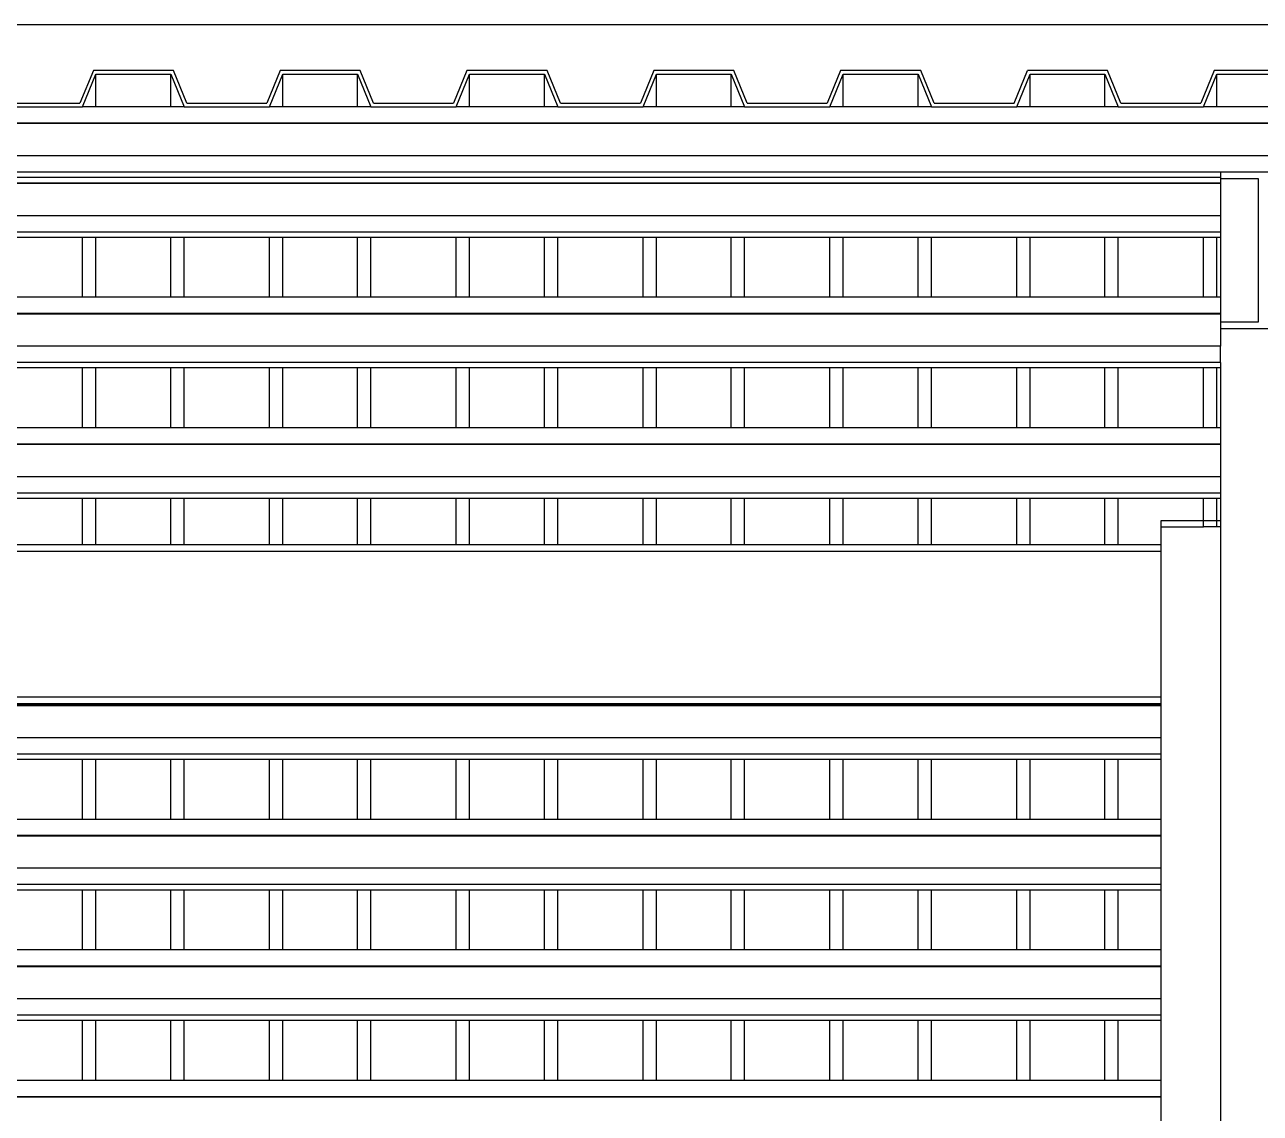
# Model space of a CAD drawing. Header units: metres. Extents: x -59 to 59, y -13 to 12.
# Drawn here: x 36.601 to 38.469, y 10.822 to 12.467 of the extents above; entities that cross this region are included whole.
import ezdxf

# ---------------------------------------------------------------- set-up
doc = ezdxf.new("R2010")
doc.units = ezdxf.units.M

msp = doc.modelspace()

# ---------------------------------------------------------------- linework, layer by layer
for p, q in [((38.5304, 12.467), (35.8374, 12.467)), ((36.7048, 12.398), (36.6846, 12.3487)), ((36.6885, 12.343), (36.7087, 12.3923)), ((36.8258, 12.398), (36.7048, 12.398)), ((36.7087, 12.3923), (36.8219, 12.3923)), ((36.7087, 12.343), (36.7087, 12.3923)), ((36.8219, 12.3923), (36.8421, 12.343)), ((36.8219, 12.343), (36.8219, 12.3923)), ((36.846, 12.3487), (36.8258, 12.398)), ((36.9872, 12.398), (36.967, 12.3487)), ((36.9709, 12.343), (36.9911, 12.3923)), ((37.1082, 12.398), (36.9872, 12.398)), ((36.9911, 12.3923), (37.1043, 12.3923)), ((36.9911, 12.343), (36.9911, 12.3923)), ((37.1043, 12.343), (37.1043, 12.3923)), ((37.1043, 12.3923), (37.1245, 12.343)), ((37.1284, 12.3487), (37.1082, 12.398)), ((37.2696, 12.398), (37.2494, 12.3487)), ((37.2533, 12.343), (37.2735, 12.3923)), ((37.3906, 12.398), (37.2696, 12.398)), ((37.2735, 12.3923), (37.3867, 12.3923)), ((37.2735, 12.343), (37.2735, 12.3923)), ((37.3867, 12.343), (37.3867, 12.3923)), ((37.3867, 12.3923), (37.4069, 12.343)), ((37.4108, 12.3487), (37.3906, 12.398)), ((37.552, 12.398), (37.5318, 12.3487)), ((37.5357, 12.343), (37.5559, 12.3923)), ((37.673, 12.398), (37.552, 12.398)), ((37.5559, 12.343), (37.5559, 12.3923)), ((37.5559, 12.3923), (37.6691, 12.3923)), ((37.6691, 12.3923), (37.6893, 12.343)), ((37.6691, 12.343), (37.6691, 12.3923)), ((37.6932, 12.3487), (37.673, 12.398)), ((37.8344, 12.398), (37.8143, 12.3487)), ((37.8182, 12.343), (37.8383, 12.3923)), ((37.9555, 12.398), (37.8344, 12.398)), ((37.8383, 12.3923), (37.9515, 12.3923)), ((37.8383, 12.343), (37.8383, 12.3923)), ((37.9515, 12.343), (37.9515, 12.3923)), ((37.9515, 12.3923), (37.9717, 12.343)), ((37.9756, 12.3487), (37.9555, 12.398)), ((38.0967, 12.3487), (38.1168, 12.398)), ((38.1006, 12.343), (38.1207, 12.3923)), ((38.2379, 12.398), (38.1168, 12.398)), ((38.1207, 12.3923), (38.234, 12.3923)), ((38.1207, 12.343), (38.1207, 12.3923)), ((38.234, 12.343), (38.234, 12.3923)), ((38.234, 12.3923), (38.2541, 12.343)), ((38.258, 12.3487), (38.2379, 12.398)), ((38.3993, 12.398), (38.3791, 12.3487)), ((38.383, 12.343), (38.4032, 12.3923)), ((38.5203, 12.398), (38.3993, 12.398)), ((38.4032, 12.3923), (38.5164, 12.3923)), ((38.4032, 12.343), (38.4032, 12.3923)), ((36.5636, 12.3487), (36.6846, 12.3487)), ((36.846, 12.3487), (36.967, 12.3487)), ((37.1284, 12.3487), (37.2494, 12.3487)), ((37.4108, 12.3487), (37.5318, 12.3487)), ((37.6932, 12.3487), (37.8143, 12.3487)), ((37.9756, 12.3487), (38.0967, 12.3487)), ((38.258, 12.3487), (38.3791, 12.3487)), ((36.5597, 12.343), (36.6885, 12.343)), ((36.7087, 12.343), (36.6885, 12.343)), ((36.8219, 12.343), (36.7087, 12.343)), ((36.8421, 12.343), (36.8219, 12.343)), ((36.8421, 12.343), (36.9709, 12.343)), ((36.9911, 12.343), (36.9709, 12.343)), ((37.1043, 12.343), (36.9911, 12.343)), ((37.1245, 12.343), (37.1043, 12.343)), ((37.1245, 12.343), (37.2533, 12.343)), ((37.2735, 12.343), (37.2533, 12.343)), ((37.3867, 12.343), (37.2735, 12.343)), ((37.4069, 12.343), (37.3867, 12.343)), ((37.4069, 12.343), (37.5357, 12.343)), ((37.5559, 12.343), (37.5357, 12.343)), ((37.6691, 12.343), (37.5559, 12.343)), ((37.6893, 12.343), (37.6691, 12.343)), ((37.6893, 12.343), (37.8182, 12.343)), ((37.8383, 12.343), (37.8182, 12.343)), ((37.9515, 12.343), (37.8383, 12.343)), ((37.9717, 12.343), (37.9515, 12.343)), ((37.9717, 12.343), (38.1006, 12.343)), ((38.1207, 12.343), (38.1006, 12.343)), ((38.234, 12.343), (38.1207, 12.343)), ((38.2541, 12.343), (38.234, 12.343)), ((38.2541, 12.343), (38.383, 12.343)), ((38.4032, 12.343), (38.383, 12.343)), ((38.5164, 12.343), (38.4032, 12.343)), ((38.5288, 12.3184), (23.5288, 12.3184)), ((38.5288, 12.3175), (23.5288, 12.3175)), ((38.5288, 12.2691), (23.5288, 12.2691)), ((38.4088, 12.2444), (34.7788, 12.2444)), ((38.4088, 12.2362), (34.7788, 12.2362)), ((38.5288, 12.2444), (38.4088, 12.2444)), ((38.4088, 12.2444), (38.4088, 12.2362)), ((38.4088, 12.2362), (38.4088, 12.2347)), ((38.4088, 12.2347), (38.4657, 12.2347)), ((38.4088, 12.2347), (38.4088, 12.2277)), ((38.4657, 12.2347), (38.4657, 12.0173)), ((38.4088, 12.2277), (34.7788, 12.2277)), ((38.4088, 12.2268), (34.7788, 12.2268)), ((38.4088, 12.2277), (38.4088, 12.2268)), ((38.4088, 12.2268), (38.4088, 12.1783)), ((38.4088, 12.1783), (34.7788, 12.1783)), ((38.4088, 12.1783), (38.4088, 12.1537)), ((38.4088, 12.1537), (34.7788, 12.1537)), ((36.6885, 12.1455), (36.5597, 12.1455)), ((36.6885, 12.055), (36.6885, 12.1455)), ((36.7087, 12.1455), (36.6885, 12.1455)), ((36.7087, 12.055), (36.7087, 12.1455)), ((36.8219, 12.1455), (36.7087, 12.1455)), ((36.8219, 12.055), (36.8219, 12.1455)), ((36.8421, 12.1455), (36.8219, 12.1455)), ((36.8421, 12.055), (36.8421, 12.1455)), ((36.9709, 12.1455), (36.8421, 12.1455)), ((36.9709, 12.055), (36.9709, 12.1455)), ((36.9911, 12.1455), (36.9709, 12.1455)), ((36.9911, 12.055), (36.9911, 12.1455)), ((37.1043, 12.1455), (36.9911, 12.1455)), ((37.1043, 12.055), (37.1043, 12.1455)), ((37.1245, 12.1455), (37.1043, 12.1455)), ((37.1245, 12.055), (37.1245, 12.1455)), ((37.2533, 12.1455), (37.1245, 12.1455)), ((37.2533, 12.055), (37.2533, 12.1455)), ((37.2735, 12.1455), (37.2533, 12.1455)), ((37.2735, 12.055), (37.2735, 12.1455)), ((37.3867, 12.1455), (37.2735, 12.1455)), ((37.3867, 12.055), (37.3867, 12.1455)), ((37.4069, 12.1455), (37.3867, 12.1455)), ((37.4069, 12.055), (37.4069, 12.1455)), ((37.5357, 12.1455), (37.4069, 12.1455)), ((37.5357, 12.055), (37.5357, 12.1455)), ((37.5559, 12.1455), (37.5357, 12.1455)), ((37.5559, 12.055), (37.5559, 12.1455)), ((37.6691, 12.1455), (37.5559, 12.1455)), ((37.6691, 12.055), (37.6691, 12.1455)), ((37.6893, 12.1455), (37.6691, 12.1455)), ((37.6893, 12.055), (37.6893, 12.1455)), ((37.8182, 12.1455), (37.6893, 12.1455)), ((37.8182, 12.055), (37.8182, 12.1455)), ((37.8383, 12.1455), (37.8182, 12.1455)), ((37.8383, 12.055), (37.8383, 12.1455)), ((37.9515, 12.1455), (37.8383, 12.1455)), ((37.9515, 12.055), (37.9515, 12.1455)), ((37.9717, 12.1455), (37.9515, 12.1455)), ((37.9717, 12.055), (37.9717, 12.1455)), ((38.1006, 12.1455), (37.9717, 12.1455)), ((38.1006, 12.055), (38.1006, 12.1455)), ((38.1207, 12.1455), (38.1006, 12.1455)), ((38.1207, 12.055), (38.1207, 12.1455)), ((38.234, 12.1455), (38.1207, 12.1455)), ((38.234, 12.055), (38.234, 12.1455)), ((38.2541, 12.1455), (38.234, 12.1455)), ((38.2541, 12.055), (38.2541, 12.1455)), ((38.383, 12.1455), (38.2541, 12.1455)), ((38.383, 12.055), (38.383, 12.1455)), ((38.4032, 12.1455), (38.383, 12.1455)), ((38.4032, 12.055), (38.4032, 12.1455)), ((38.4088, 12.1455), (38.4032, 12.1455)), ((38.4088, 12.1537), (38.4088, 12.1455)), ((38.4088, 12.1455), (38.4088, 12.055)), ((36.6885, 12.055), (36.5597, 12.055)), ((36.7087, 12.055), (36.6885, 12.055)), ((36.8219, 12.055), (36.7087, 12.055)), ((36.8421, 12.055), (36.8219, 12.055)), ((36.9709, 12.055), (36.8421, 12.055)), ((36.9911, 12.055), (36.9709, 12.055)), ((37.1043, 12.055), (36.9911, 12.055)), ((37.1245, 12.055), (37.1043, 12.055)), ((37.2533, 12.055), (37.1245, 12.055)), ((37.2735, 12.055), (37.2533, 12.055)), ((37.3867, 12.055), (37.2735, 12.055)), ((37.4069, 12.055), (37.3867, 12.055)), ((37.5357, 12.055), (37.4069, 12.055)), ((37.5559, 12.055), (37.5357, 12.055)), ((37.6691, 12.055), (37.5559, 12.055)), ((37.6893, 12.055), (37.6691, 12.055)), ((37.8182, 12.055), (37.6893, 12.055)), ((37.8383, 12.055), (37.8182, 12.055)), ((37.9515, 12.055), (37.8383, 12.055)), ((37.9717, 12.055), (37.9515, 12.055)), ((38.1006, 12.055), (37.9717, 12.055)), ((38.1207, 12.055), (38.1006, 12.055)), ((38.234, 12.055), (38.1207, 12.055)), ((38.2541, 12.055), (38.234, 12.055)), ((38.383, 12.055), (38.2541, 12.055)), ((38.4032, 12.055), (38.383, 12.055)), ((38.4088, 12.055), (38.4032, 12.055)), ((38.4088, 12.055), (38.4088, 12.0304)), ((38.4088, 12.0304), (34.7788, 12.0304)), ((38.4088, 12.0296), (34.7788, 12.0296)), ((38.4088, 12.0304), (38.4088, 12.0296)), ((38.4088, 12.0296), (38.4088, 12.0173)), ((38.4088, 12.0173), (38.4088, 12.0077)), ((38.4657, 12.0173), (38.4088, 12.0173)), ((38.4088, 12.0077), (38.5288, 12.0077)), ((38.4088, 12.0077), (38.4088, 11.9811)), ((38.4088, 11.9811), (34.7788, 11.9811)), ((38.4088, 11.9564), (38.4088, 11.9811)), ((38.4088, 11.9564), (34.7788, 11.9564)), ((38.4088, 11.9564), (38.4088, 11.9482)), ((36.6885, 11.9482), (36.5597, 11.9482)), ((36.6885, 11.8578), (36.6885, 11.9482)), ((36.7087, 11.9482), (36.6885, 11.9482)), ((36.7087, 11.8578), (36.7087, 11.9482)), ((36.8219, 11.9482), (36.7087, 11.9482)), ((36.8219, 11.8578), (36.8219, 11.9482)), ((36.8421, 11.9482), (36.8219, 11.9482)), ((36.8421, 11.8578), (36.8421, 11.9482)), ((36.9709, 11.9482), (36.8421, 11.9482)), ((36.9709, 11.8578), (36.9709, 11.9482)), ((36.9911, 11.9482), (36.9709, 11.9482)), ((36.9911, 11.8578), (36.9911, 11.9482)), ((37.1043, 11.9482), (36.9911, 11.9482)), ((37.1043, 11.8578), (37.1043, 11.9482)), ((37.1245, 11.9482), (37.1043, 11.9482)), ((37.1245, 11.8578), (37.1245, 11.9482)), ((37.2533, 11.9482), (37.1245, 11.9482)), ((37.2533, 11.8578), (37.2533, 11.9482)), ((37.2735, 11.9482), (37.2533, 11.9482)), ((37.2735, 11.8578), (37.2735, 11.9482)), ((37.3867, 11.9482), (37.2735, 11.9482)), ((37.3867, 11.8578), (37.3867, 11.9482)), ((37.4069, 11.9482), (37.3867, 11.9482)), ((37.4069, 11.8578), (37.4069, 11.9482)), ((37.5357, 11.9482), (37.4069, 11.9482)), ((37.5357, 11.8578), (37.5357, 11.9482)), ((37.5559, 11.9482), (37.5357, 11.9482)), ((37.5559, 11.8578), (37.5559, 11.9482)), ((37.6691, 11.9482), (37.5559, 11.9482)), ((37.6691, 11.8578), (37.6691, 11.9482)), ((37.6893, 11.9482), (37.6691, 11.9482)), ((37.6893, 11.8578), (37.6893, 11.9482)), ((37.8182, 11.9482), (37.6893, 11.9482)), ((37.8182, 11.8578), (37.8182, 11.9482)), ((37.8383, 11.9482), (37.8182, 11.9482)), ((37.8383, 11.8578), (37.8383, 11.9482)), ((37.9515, 11.9482), (37.8383, 11.9482)), ((37.9515, 11.8578), (37.9515, 11.9482)), ((37.9717, 11.9482), (37.9515, 11.9482)), ((37.9717, 11.8578), (37.9717, 11.9482)), ((38.1006, 11.9482), (37.9717, 11.9482)), ((38.1006, 11.8578), (38.1006, 11.9482)), ((38.1207, 11.9482), (38.1006, 11.9482)), ((38.1207, 11.8578), (38.1207, 11.9482)), ((38.234, 11.9482), (38.1207, 11.9482)), ((38.234, 11.8578), (38.234, 11.9482)), ((38.2541, 11.9482), (38.234, 11.9482)), ((38.2541, 11.8578), (38.2541, 11.9482)), ((38.383, 11.9482), (38.2541, 11.9482)), ((38.383, 11.8578), (38.383, 11.9482)), ((38.4032, 11.9482), (38.383, 11.9482)), ((38.4032, 11.8578), (38.4032, 11.9482)), ((38.4088, 11.9482), (38.4032, 11.9482)), ((38.4088, 11.9482), (38.4088, 11.8578)), ((36.6885, 11.8578), (36.5597, 11.8578)), ((36.7087, 11.8578), (36.6885, 11.8578)), ((36.8219, 11.8578), (36.7087, 11.8578)), ((36.8421, 11.8578), (36.8219, 11.8578)), ((36.9709, 11.8578), (36.8421, 11.8578)), ((36.9911, 11.8578), (36.9709, 11.8578)), ((37.1043, 11.8578), (36.9911, 11.8578)), ((37.1245, 11.8578), (37.1043, 11.8578)), ((37.2533, 11.8578), (37.1245, 11.8578)), ((37.2735, 11.8578), (37.2533, 11.8578)), ((37.3867, 11.8578), (37.2735, 11.8578)), ((37.4069, 11.8578), (37.3867, 11.8578)), ((37.5357, 11.8578), (37.4069, 11.8578)), ((37.5559, 11.8578), (37.5357, 11.8578)), ((37.6691, 11.8578), (37.5559, 11.8578)), ((37.6893, 11.8578), (37.6691, 11.8578)), ((37.8182, 11.8578), (37.6893, 11.8578)), ((37.8383, 11.8578), (37.8182, 11.8578)), ((37.9515, 11.8578), (37.8383, 11.8578)), ((37.9717, 11.8578), (37.9515, 11.8578)), ((38.1006, 11.8578), (37.9717, 11.8578)), ((38.1207, 11.8578), (38.1006, 11.8578)), ((38.234, 11.8578), (38.1207, 11.8578)), ((38.2541, 11.8578), (38.234, 11.8578)), ((38.383, 11.8578), (38.2541, 11.8578)), ((38.4032, 11.8578), (38.383, 11.8578)), ((38.4088, 11.8578), (38.4032, 11.8578)), ((38.4088, 11.8578), (38.4088, 11.8331)), ((38.4088, 11.8331), (34.7788, 11.8331)), ((38.4088, 11.8323), (34.7788, 11.8323)), ((38.4088, 11.8331), (38.4088, 11.8323)), ((38.4088, 11.8323), (38.4088, 11.7838)), ((38.4088, 11.7838), (34.7788, 11.7838)), ((38.4088, 11.7838), (38.4088, 11.7591)), ((38.4088, 11.7591), (34.7788, 11.7591)), ((36.6885, 11.7509), (36.5597, 11.7509)), ((36.6885, 11.6812), (36.6885, 11.7509)), ((36.7087, 11.7509), (36.6885, 11.7509)), ((36.7087, 11.6812), (36.7087, 11.7509)), ((36.8219, 11.7509), (36.7087, 11.7509)), ((36.8219, 11.6812), (36.8219, 11.7509)), ((36.8421, 11.7509), (36.8219, 11.7509)), ((36.8421, 11.6812), (36.8421, 11.7509)), ((36.9709, 11.7509), (36.8421, 11.7509)), ((36.9709, 11.6812), (36.9709, 11.7509)), ((36.9911, 11.7509), (36.9709, 11.7509)), ((36.9911, 11.6812), (36.9911, 11.7509)), ((37.1043, 11.7509), (36.9911, 11.7509)), ((37.1043, 11.6812), (37.1043, 11.7509)), ((37.1245, 11.7509), (37.1043, 11.7509)), ((37.1245, 11.6812), (37.1245, 11.7509)), ((37.2533, 11.7509), (37.1245, 11.7509)), ((37.2533, 11.6812), (37.2533, 11.7509)), ((37.2735, 11.7509), (37.2533, 11.7509)), ((37.2735, 11.6812), (37.2735, 11.7509)), ((37.3867, 11.7509), (37.2735, 11.7509)), ((37.3867, 11.6812), (37.3867, 11.7509)), ((37.4069, 11.7509), (37.3867, 11.7509)), ((37.4069, 11.6812), (37.4069, 11.7509)), ((37.5357, 11.7509), (37.4069, 11.7509)), ((37.5357, 11.6812), (37.5357, 11.7509)), ((37.5559, 11.7509), (37.5357, 11.7509)), ((37.5559, 11.6812), (37.5559, 11.7509)), ((37.6691, 11.7509), (37.5559, 11.7509)), ((37.6691, 11.6812), (37.6691, 11.7509)), ((37.6893, 11.7509), (37.6691, 11.7509)), ((37.6893, 11.6812), (37.6893, 11.7509)), ((37.8182, 11.7509), (37.6893, 11.7509)), ((37.8182, 11.6812), (37.8182, 11.7509)), ((37.8383, 11.7509), (37.8182, 11.7509)), ((37.8383, 11.6812), (37.8383, 11.7509)), ((37.9515, 11.7509), (37.8383, 11.7509)), ((37.9515, 11.6812), (37.9515, 11.7509)), ((37.9717, 11.7509), (37.9515, 11.7509)), ((37.9717, 11.6812), (37.9717, 11.7509)), ((38.1006, 11.7509), (37.9717, 11.7509)), ((38.1006, 11.6812), (38.1006, 11.7509)), ((38.1207, 11.7509), (38.1006, 11.7509)), ((38.1207, 11.6812), (38.1207, 11.7509)), ((38.234, 11.7509), (38.1207, 11.7509)), ((38.234, 11.6812), (38.234, 11.7509)), ((38.2541, 11.7509), (38.234, 11.7509)), ((38.2541, 11.6812), (38.2541, 11.7509)), ((38.383, 11.7509), (38.2541, 11.7509)), ((38.383, 11.7178), (38.383, 11.7509)), ((38.4032, 11.7509), (38.383, 11.7509)), ((38.4032, 11.7178), (38.4032, 11.7509)), ((38.4088, 11.7509), (38.4032, 11.7509)), ((38.4088, 11.7591), (38.4088, 11.7509)), ((38.4088, 11.7509), (38.4088, 11.7178)), ((38.3188, 11.7178), (38.383, 11.7178)), ((38.3188, 11.7079), (38.3188, 11.7178)), ((38.383, 11.7079), (38.383, 11.7178)), ((38.383, 11.7178), (38.4032, 11.7178)), ((38.4032, 11.7079), (38.4032, 11.7178)), ((38.4032, 11.7178), (38.4088, 11.7178)), ((38.4088, 11.7178), (38.4088, 11.7079)), ((38.3188, 11.6812), (38.3188, 11.7079)), ((38.3188, 11.7079), (38.383, 11.7079)), ((38.4032, 11.7079), (38.383, 11.7079)), ((38.4088, 11.7079), (38.4032, 11.7079)), ((38.4088, 11.7079), (38.4088, 5.7693)), ((36.5597, 11.6812), (36.6885, 11.6812)), ((36.6885, 11.6812), (36.7087, 11.6812)), ((36.7087, 11.6812), (36.8219, 11.6812)), ((36.8219, 11.6812), (36.8421, 11.6812)), ((36.8421, 11.6812), (36.9709, 11.6812)), ((36.9709, 11.6812), (36.9911, 11.6812)), ((36.9911, 11.6812), (37.1043, 11.6812)), ((37.1043, 11.6812), (37.1245, 11.6812)), ((37.1245, 11.6812), (37.2533, 11.6812)), ((37.2533, 11.6812), (37.2735, 11.6812)), ((37.2735, 11.6812), (37.3867, 11.6812)), ((37.3867, 11.6812), (37.4069, 11.6812)), ((37.4069, 11.6812), (37.5357, 11.6812)), ((37.5357, 11.6812), (37.5559, 11.6812)), ((37.5559, 11.6812), (37.6691, 11.6812)), ((37.6691, 11.6812), (37.6893, 11.6812)), ((37.6893, 11.6812), (37.8182, 11.6812)), ((37.8182, 11.6812), (37.8383, 11.6812)), ((37.8383, 11.6812), (37.9515, 11.6812)), ((37.9515, 11.6812), (37.9717, 11.6812)), ((37.9717, 11.6812), (38.1006, 11.6812)), ((38.1006, 11.6812), (38.1207, 11.6812)), ((38.1207, 11.6812), (38.234, 11.6812)), ((38.234, 11.6812), (38.2541, 11.6812)), ((38.2541, 11.6812), (38.3188, 11.6812)), ((38.3188, 11.6714), (38.3188, 11.6812)), ((34.7788, 11.6714), (38.3188, 11.6714)), ((38.3188, 11.451), (38.3188, 11.6714)), ((34.7788, 11.451), (38.3188, 11.451)), ((38.3188, 11.4412), (38.3188, 11.451)), ((34.7788, 11.4412), (38.3188, 11.4412)), ((38.3188, 11.4385), (34.7788, 11.4385)), ((38.3188, 11.4377), (34.7788, 11.4377)), ((38.3188, 11.4385), (38.3188, 11.4412)), ((38.3188, 11.4377), (38.3188, 11.4385)), ((38.3188, 11.3892), (38.3188, 11.4377)), ((38.3188, 11.3892), (34.7788, 11.3892)), ((38.3188, 11.3646), (38.3188, 11.3892)), ((38.3188, 11.3646), (34.7788, 11.3646)), ((36.6885, 11.3563), (36.5597, 11.3563)), ((36.6885, 11.2659), (36.6885, 11.3563)), ((36.7087, 11.3563), (36.6885, 11.3563)), ((36.7087, 11.2659), (36.7087, 11.3563)), ((36.8219, 11.3563), (36.7087, 11.3563)), ((36.8219, 11.2659), (36.8219, 11.3563)), ((36.8421, 11.3563), (36.8219, 11.3563)), ((36.8421, 11.2659), (36.8421, 11.3563)), ((36.9709, 11.3563), (36.8421, 11.3563)), ((36.9709, 11.2659), (36.9709, 11.3563)), ((36.9911, 11.3563), (36.9709, 11.3563)), ((36.9911, 11.2659), (36.9911, 11.3563)), ((37.1043, 11.3563), (36.9911, 11.3563)), ((37.1043, 11.2659), (37.1043, 11.3563)), ((37.1245, 11.3563), (37.1043, 11.3563)), ((37.1245, 11.2659), (37.1245, 11.3563)), ((37.2533, 11.3563), (37.1245, 11.3563)), ((37.2533, 11.2659), (37.2533, 11.3563)), ((37.2735, 11.3563), (37.2533, 11.3563)), ((37.2735, 11.2659), (37.2735, 11.3563)), ((37.3867, 11.3563), (37.2735, 11.3563)), ((37.3867, 11.2659), (37.3867, 11.3563)), ((37.4069, 11.3563), (37.3867, 11.3563)), ((37.4069, 11.2659), (37.4069, 11.3563)), ((37.5357, 11.3563), (37.4069, 11.3563)), ((37.5357, 11.2659), (37.5357, 11.3563)), ((37.5559, 11.3563), (37.5357, 11.3563)), ((37.5559, 11.2659), (37.5559, 11.3563)), ((37.6691, 11.3563), (37.5559, 11.3563)), ((37.6691, 11.2659), (37.6691, 11.3563)), ((37.6893, 11.3563), (37.6691, 11.3563)), ((37.6893, 11.2659), (37.6893, 11.3563)), ((37.8182, 11.3563), (37.6893, 11.3563)), ((37.8182, 11.2659), (37.8182, 11.3563)), ((37.8383, 11.3563), (37.8182, 11.3563)), ((37.8383, 11.2659), (37.8383, 11.3563)), ((37.9515, 11.3563), (37.8383, 11.3563)), ((37.9515, 11.2659), (37.9515, 11.3563)), ((37.9717, 11.3563), (37.9515, 11.3563)), ((37.9717, 11.2659), (37.9717, 11.3563)), ((38.1006, 11.3563), (37.9717, 11.3563)), ((38.1006, 11.2659), (38.1006, 11.3563)), ((38.1207, 11.3563), (38.1006, 11.3563)), ((38.1207, 11.2659), (38.1207, 11.3563)), ((38.234, 11.3563), (38.1207, 11.3563)), ((38.234, 11.2659), (38.234, 11.3563)), ((38.2541, 11.3563), (38.234, 11.3563)), ((38.2541, 11.2659), (38.2541, 11.3563)), ((38.3188, 11.3563), (38.2541, 11.3563)), ((38.3188, 11.3563), (38.3188, 11.3646)), ((38.3188, 11.2659), (38.3188, 11.3563)), ((36.6885, 11.2659), (36.5597, 11.2659)), ((36.7087, 11.2659), (36.6885, 11.2659)), ((36.8219, 11.2659), (36.7087, 11.2659)), ((36.8421, 11.2659), (36.8219, 11.2659)), ((36.9709, 11.2659), (36.8421, 11.2659)), ((36.9911, 11.2659), (36.9709, 11.2659)), ((37.1043, 11.2659), (36.9911, 11.2659)), ((37.1245, 11.2659), (37.1043, 11.2659)), ((37.2533, 11.2659), (37.1245, 11.2659)), ((37.2735, 11.2659), (37.2533, 11.2659)), ((37.3867, 11.2659), (37.2735, 11.2659)), ((37.4069, 11.2659), (37.3867, 11.2659)), ((37.5357, 11.2659), (37.4069, 11.2659)), ((37.5559, 11.2659), (37.5357, 11.2659)), ((37.6691, 11.2659), (37.5559, 11.2659)), ((37.6893, 11.2659), (37.6691, 11.2659)), ((37.8182, 11.2659), (37.6893, 11.2659)), ((37.8383, 11.2659), (37.8182, 11.2659)), ((37.9515, 11.2659), (37.8383, 11.2659)), ((37.9717, 11.2659), (37.9515, 11.2659)), ((38.1006, 11.2659), (37.9717, 11.2659)), ((38.1207, 11.2659), (38.1006, 11.2659)), ((38.234, 11.2659), (38.1207, 11.2659)), ((38.2541, 11.2659), (38.234, 11.2659)), ((38.3188, 11.2659), (38.2541, 11.2659)), ((38.3188, 11.2413), (38.3188, 11.2659)), ((38.3188, 11.2413), (34.7788, 11.2413)), ((38.3188, 11.2404), (34.7788, 11.2404)), ((38.3188, 11.2404), (38.3188, 11.2413)), ((38.3188, 11.1919), (38.3188, 11.2404)), ((38.3188, 11.1919), (34.7788, 11.1919)), ((38.3188, 11.1673), (38.3188, 11.1919)), ((38.3188, 11.1673), (34.7788, 11.1673)), ((36.6885, 11.1591), (36.5597, 11.1591)), ((36.6885, 11.0686), (36.6885, 11.1591)), ((36.7087, 11.1591), (36.6885, 11.1591)), ((36.7087, 11.0686), (36.7087, 11.1591)), ((36.8219, 11.1591), (36.7087, 11.1591)), ((36.8219, 11.0686), (36.8219, 11.1591)), ((36.8421, 11.1591), (36.8219, 11.1591)), ((36.8421, 11.0686), (36.8421, 11.1591)), ((36.9709, 11.1591), (36.8421, 11.1591)), ((36.9709, 11.0686), (36.9709, 11.1591)), ((36.9911, 11.1591), (36.9709, 11.1591)), ((36.9911, 11.0686), (36.9911, 11.1591)), ((37.1043, 11.1591), (36.9911, 11.1591)), ((37.1043, 11.0686), (37.1043, 11.1591)), ((37.1245, 11.1591), (37.1043, 11.1591)), ((37.1245, 11.0686), (37.1245, 11.1591)), ((37.2533, 11.1591), (37.1245, 11.1591)), ((37.2533, 11.0686), (37.2533, 11.1591)), ((37.2735, 11.1591), (37.2533, 11.1591)), ((37.2735, 11.0686), (37.2735, 11.1591)), ((37.3867, 11.1591), (37.2735, 11.1591)), ((37.3867, 11.0686), (37.3867, 11.1591)), ((37.4069, 11.1591), (37.3867, 11.1591)), ((37.4069, 11.0686), (37.4069, 11.1591)), ((37.5357, 11.1591), (37.4069, 11.1591)), ((37.5357, 11.0686), (37.5357, 11.1591)), ((37.5559, 11.1591), (37.5357, 11.1591)), ((37.5559, 11.0686), (37.5559, 11.1591)), ((37.6691, 11.1591), (37.5559, 11.1591)), ((37.6691, 11.0686), (37.6691, 11.1591)), ((37.6893, 11.1591), (37.6691, 11.1591)), ((37.6893, 11.0686), (37.6893, 11.1591)), ((37.8182, 11.1591), (37.6893, 11.1591)), ((37.8182, 11.0686), (37.8182, 11.1591)), ((37.8383, 11.1591), (37.8182, 11.1591)), ((37.8383, 11.0686), (37.8383, 11.1591)), ((37.9515, 11.1591), (37.8383, 11.1591)), ((37.9515, 11.0686), (37.9515, 11.1591)), ((37.9717, 11.1591), (37.9515, 11.1591)), ((37.9717, 11.0686), (37.9717, 11.1591)), ((38.1006, 11.1591), (37.9717, 11.1591)), ((38.1006, 11.0686), (38.1006, 11.1591)), ((38.1207, 11.1591), (38.1006, 11.1591)), ((38.1207, 11.0686), (38.1207, 11.1591)), ((38.234, 11.1591), (38.1207, 11.1591)), ((38.234, 11.0686), (38.234, 11.1591)), ((38.2541, 11.1591), (38.234, 11.1591)), ((38.2541, 11.0686), (38.2541, 11.1591)), ((38.3188, 11.1591), (38.2541, 11.1591)), ((38.3188, 11.1591), (38.3188, 11.1673)), ((38.3188, 11.0686), (38.3188, 11.1591)), ((36.6885, 11.0686), (36.5597, 11.0686)), ((36.7087, 11.0686), (36.6885, 11.0686)), ((36.8219, 11.0686), (36.7087, 11.0686)), ((36.8421, 11.0686), (36.8219, 11.0686)), ((36.9709, 11.0686), (36.8421, 11.0686)), ((36.9911, 11.0686), (36.9709, 11.0686)), ((37.1043, 11.0686), (36.9911, 11.0686)), ((37.1245, 11.0686), (37.1043, 11.0686)), ((37.2533, 11.0686), (37.1245, 11.0686)), ((37.2735, 11.0686), (37.2533, 11.0686)), ((37.3867, 11.0686), (37.2735, 11.0686)), ((37.4069, 11.0686), (37.3867, 11.0686)), ((37.5357, 11.0686), (37.4069, 11.0686)), ((37.5559, 11.0686), (37.5357, 11.0686)), ((37.6691, 11.0686), (37.5559, 11.0686)), ((37.6893, 11.0686), (37.6691, 11.0686)), ((37.8182, 11.0686), (37.6893, 11.0686)), ((37.8383, 11.0686), (37.8182, 11.0686)), ((37.9515, 11.0686), (37.8383, 11.0686)), ((37.9717, 11.0686), (37.9515, 11.0686)), ((38.1006, 11.0686), (37.9717, 11.0686)), ((38.1207, 11.0686), (38.1006, 11.0686)), ((38.234, 11.0686), (38.1207, 11.0686)), ((38.2541, 11.0686), (38.234, 11.0686)), ((38.3188, 11.0686), (38.2541, 11.0686)), ((38.3188, 11.044), (38.3188, 11.0686)), ((38.3188, 11.044), (34.7788, 11.044)), ((38.3188, 11.0432), (34.7788, 11.0432)), ((38.3188, 11.0432), (38.3188, 11.044)), ((38.3188, 10.9947), (38.3188, 11.0432)), ((38.3188, 10.9947), (34.7788, 10.9947)), ((38.3188, 10.97), (38.3188, 10.9947)), ((38.3188, 10.97), (34.7788, 10.97)), ((38.3188, 10.9618), (38.3188, 10.97)), ((36.6885, 10.9618), (36.5597, 10.9618)), ((36.6885, 10.8714), (36.6885, 10.9618)), ((36.7087, 10.9618), (36.6885, 10.9618)), ((36.7087, 10.8714), (36.7087, 10.9618)), ((36.8219, 10.9618), (36.7087, 10.9618)), ((36.8219, 10.8714), (36.8219, 10.9618)), ((36.8421, 10.9618), (36.8219, 10.9618)), ((36.8421, 10.8714), (36.8421, 10.9618)), ((36.9709, 10.9618), (36.8421, 10.9618)), ((36.9709, 10.8714), (36.9709, 10.9618)), ((36.9911, 10.9618), (36.9709, 10.9618)), ((36.9911, 10.8714), (36.9911, 10.9618)), ((37.1043, 10.9618), (36.9911, 10.9618)), ((37.1043, 10.8714), (37.1043, 10.9618)), ((37.1245, 10.9618), (37.1043, 10.9618)), ((37.1245, 10.8714), (37.1245, 10.9618)), ((37.2533, 10.9618), (37.1245, 10.9618)), ((37.2533, 10.8714), (37.2533, 10.9618)), ((37.2735, 10.9618), (37.2533, 10.9618)), ((37.2735, 10.8714), (37.2735, 10.9618)), ((37.3867, 10.9618), (37.2735, 10.9618)), ((37.3867, 10.8714), (37.3867, 10.9618)), ((37.4069, 10.9618), (37.3867, 10.9618)), ((37.4069, 10.8714), (37.4069, 10.9618)), ((37.5357, 10.9618), (37.4069, 10.9618)), ((37.5357, 10.8714), (37.5357, 10.9618)), ((37.5559, 10.9618), (37.5357, 10.9618)), ((37.5559, 10.8714), (37.5559, 10.9618)), ((37.6691, 10.9618), (37.5559, 10.9618)), ((37.6691, 10.8714), (37.6691, 10.9618)), ((37.6893, 10.9618), (37.6691, 10.9618)), ((37.6893, 10.8714), (37.6893, 10.9618)), ((37.8182, 10.9618), (37.6893, 10.9618)), ((37.8182, 10.8714), (37.8182, 10.9618)), ((37.8383, 10.9618), (37.8182, 10.9618)), ((37.8383, 10.8714), (37.8383, 10.9618)), ((37.9515, 10.9618), (37.8383, 10.9618)), ((37.9515, 10.8714), (37.9515, 10.9618)), ((37.9717, 10.9618), (37.9515, 10.9618)), ((37.9717, 10.8714), (37.9717, 10.9618)), ((38.1006, 10.9618), (37.9717, 10.9618)), ((38.1006, 10.8714), (38.1006, 10.9618)), ((38.1207, 10.9618), (38.1006, 10.9618)), ((38.1207, 10.8714), (38.1207, 10.9618)), ((38.234, 10.9618), (38.1207, 10.9618)), ((38.234, 10.8714), (38.234, 10.9618)), ((38.2541, 10.9618), (38.234, 10.9618)), ((38.2541, 10.8714), (38.2541, 10.9618)), ((38.3188, 10.9618), (38.2541, 10.9618)), ((38.3188, 10.8714), (38.3188, 10.9618)), ((36.6885, 10.8714), (36.5597, 10.8714)), ((36.7087, 10.8714), (36.6885, 10.8714)), ((36.8219, 10.8714), (36.7087, 10.8714)), ((36.8421, 10.8714), (36.8219, 10.8714)), ((36.9709, 10.8714), (36.8421, 10.8714)), ((36.9911, 10.8714), (36.9709, 10.8714)), ((37.1043, 10.8714), (36.9911, 10.8714)), ((37.1245, 10.8714), (37.1043, 10.8714)), ((37.2533, 10.8714), (37.1245, 10.8714)), ((37.2735, 10.8714), (37.2533, 10.8714)), ((37.3867, 10.8714), (37.2735, 10.8714)), ((37.4069, 10.8714), (37.3867, 10.8714)), ((37.5357, 10.8714), (37.4069, 10.8714)), ((37.5559, 10.8714), (37.5357, 10.8714)), ((37.6691, 10.8714), (37.5559, 10.8714)), ((37.6893, 10.8714), (37.6691, 10.8714)), ((37.8182, 10.8714), (37.6893, 10.8714)), ((37.8383, 10.8714), (37.8182, 10.8714)), ((37.9515, 10.8714), (37.8383, 10.8714)), ((37.9717, 10.8714), (37.9515, 10.8714)), ((38.1006, 10.8714), (37.9717, 10.8714)), ((38.1207, 10.8714), (38.1006, 10.8714)), ((38.234, 10.8714), (38.1207, 10.8714)), ((38.2541, 10.8714), (38.234, 10.8714)), ((38.3188, 10.8714), (38.2541, 10.8714)), ((38.3188, 10.8467), (38.3188, 10.8714)), ((38.3188, 10.8467), (34.7788, 10.8467)), ((38.3188, 10.8459), (34.7788, 10.8459)), ((38.3188, 10.8459), (38.3188, 10.8467)), ((38.3188, 10.7974), (38.3188, 10.8459))]:
    msp.add_line(p, q)

doc.saveas('drawing.dxf')
